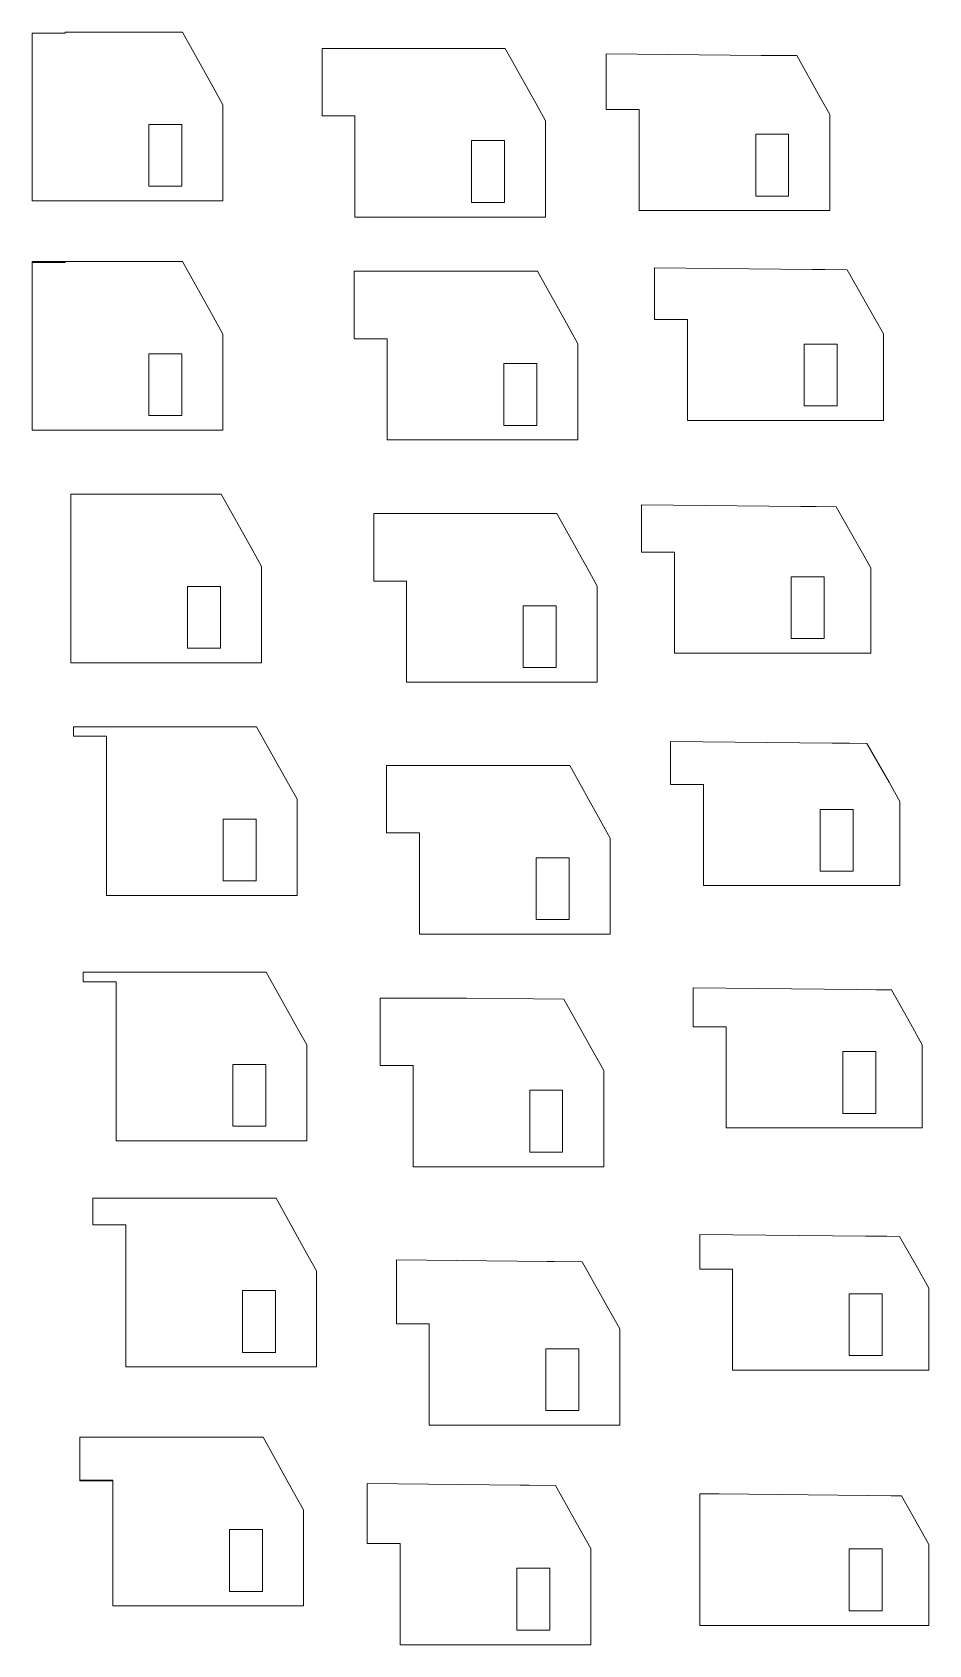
# Model space of a CAD drawing. Header units: millimetres. Extents: x -3396 to 75, y -180 to 2055.
# Drawn here: x -7 to 74.7, y 1804.7 to 1951.6 of the extents above; entities that cross this region are included whole.
import ezdxf

# ---------------------------------------------------------------- set-up
doc = ezdxf.new("R2010")
doc.units = ezdxf.units.MM

msp = doc.modelspace()

# ---------------------------------------------------------------- linework, layer by layer
at = {"color": 7, "linetype": 'Continuous', "lineweight": 15}
for p, q in [((-6.98, 1951.52), (-6.98, 1936.24)), ((-3.98, 1951.52), (-6.98, 1951.52)), ((6.71, 1951.6), (-3.98, 1951.6)), ((-3.98, 1951.52), (-3.98, 1951.6)), ((6.71, 1951.6), (9.5, 1946.61)), ((19.44, 1943.98), (19.44, 1950.13)), ((36.13, 1950.13), (19.44, 1950.13)), ((36.13, 1950.13), (38.92, 1945.14)), ((45.33, 1949.65), (59.47, 1949.5)), ((45.33, 1944.57), (45.33, 1949.65)), ((59.47, 1949.5), (60.48, 1949.49)), ((62.72, 1949.47), (60.48, 1949.49)), ((62.72, 1949.47), (64.81, 1945.73)), ((9.5, 1946.61), (10.4, 1945)), ((10.4, 1945), (10.4, 1944.93)), ((10.4, 1944.93), (10.4, 1944.89)), ((10.4, 1944.89), (10.4, 1939.8)), ((38.92, 1945.14), (39.82, 1943.53)), ((64.81, 1945.73), (65.71, 1944.12)), ((3.65, 1943.2), (6.65, 1943.2)), ((3.65, 1937.57), (3.65, 1943.2)), ((6.65, 1943.2), (6.65, 1937.57)), ((22.44, 1943.98), (19.44, 1943.98)), ((22.44, 1943.98), (22.44, 1934.77)), ((39.82, 1943.53), (39.82, 1943.45)), ((39.82, 1943.45), (39.82, 1943.42)), ((39.82, 1943.42), (39.82, 1938.33)), ((45.33, 1944.57), (48.33, 1944.57)), ((48.33, 1944.57), (48.33, 1935.36)), ((65.71, 1944.12), (65.71, 1944.04)), ((65.71, 1944.04), (65.71, 1944.01)), ((65.71, 1944.01), (65.71, 1938.92)), ((33.07, 1941.73), (36.07, 1941.73)), ((33.07, 1936.09), (33.07, 1941.73)), ((36.07, 1941.73), (36.07, 1936.09)), ((58.97, 1942.31), (61.97, 1942.31)), ((58.97, 1936.68), (58.97, 1942.31)), ((61.97, 1942.31), (61.97, 1936.68)), ((10.4, 1939.8), (10.4, 1936.24)), ((65.71, 1938.92), (65.71, 1935.36)), ((6.65, 1937.57), (3.65, 1937.57)), ((39.82, 1938.33), (39.82, 1934.77)), ((10.4, 1936.24), (-6.98, 1936.24)), ((36.07, 1936.09), (33.07, 1936.09)), ((61.97, 1936.68), (58.97, 1936.68)), ((39.82, 1934.77), (22.44, 1934.77)), ((65.71, 1935.36), (48.33, 1935.36)), ((-6.98, 1930.63), (-6.98, 1930.71)), ((-6.98, 1930.71), (-3.98, 1930.71)), ((-6.98, 1930.63), (-6.98, 1915.35)), ((-3.98, 1930.63), (-6.98, 1930.63)), ((6.71, 1930.71), (-3.98, 1930.71)), ((-3.98, 1930.63), (-3.98, 1930.71)), ((6.71, 1930.71), (9.5, 1925.72)), ((49.74, 1925.45), (49.74, 1930.14)), ((49.74, 1930.14), (64.07, 1929.99)), ((64.07, 1929.99), (65.28, 1929.98)), ((67.3, 1929.96), (65.28, 1929.98)), ((69.87, 1925.48), (67.3, 1929.96)), ((22.38, 1923.68), (22.38, 1929.83)), ((39.07, 1929.83), (22.38, 1929.83)), ((39.07, 1929.83), (41.86, 1924.84)), ((9.5, 1925.72), (10.4, 1924.11)), ((10.4, 1924.11), (10.4, 1924.04)), ((41.86, 1924.84), (42.76, 1923.23)), ((49.74, 1925.45), (52.74, 1925.45)), ((52.74, 1925.45), (52.74, 1916.23)), ((69.87, 1925.48), (70.62, 1924.12)), ((70.62, 1924.12), (70.62, 1923.62)), ((10.4, 1924.04), (10.4, 1924)), ((10.4, 1924), (10.4, 1918.91)), ((22.38, 1923.68), (25.38, 1923.68)), ((25.38, 1923.68), (25.38, 1914.47)), ((42.76, 1923.23), (42.76, 1923.15)), ((42.76, 1923.15), (42.76, 1923.12)), ((42.76, 1923.12), (42.76, 1918.03)), ((63.38, 1923.19), (66.38, 1923.19)), ((63.38, 1917.56), (63.38, 1923.19)), ((66.38, 1923.19), (66.38, 1917.56)), ((70.62, 1923.62), (70.62, 1922.96)), ((70.62, 1917.11), (70.62, 1922.96)), ((3.65, 1922.31), (6.65, 1922.31)), ((3.65, 1916.68), (3.65, 1922.31)), ((6.65, 1922.31), (6.65, 1916.68)), ((36.02, 1921.43), (39.02, 1921.43)), ((36.02, 1915.79), (36.02, 1921.43)), ((39.02, 1921.43), (39.02, 1915.79)), ((10.4, 1918.91), (10.4, 1915.35)), ((42.76, 1918.03), (42.76, 1914.47)), ((66.38, 1917.56), (63.38, 1917.56)), ((70.62, 1916.66), (70.62, 1917.11)), ((10.4, 1915.35), (-6.98, 1915.35)), ((6.65, 1916.68), (3.65, 1916.68)), ((39.02, 1915.79), (36.02, 1915.79)), ((70.62, 1916.23), (52.74, 1916.23)), ((70.62, 1916.23), (70.62, 1916.66)), ((42.76, 1914.47), (25.38, 1914.47)), ((-3.45, 1909.53), (-3.45, 1894.17)), ((10.24, 1909.53), (-3.45, 1909.53)), ((10.24, 1909.53), (13.03, 1904.54)), ((48.57, 1908.57), (63.09, 1908.42)), ((48.57, 1904.26), (48.57, 1908.57)), ((63.09, 1908.42), (64.48, 1908.41)), ((66.29, 1908.39), (64.48, 1908.41)), ((68.59, 1904.38), (66.29, 1908.39)), ((24.15, 1901.61), (24.15, 1907.77)), ((40.83, 1907.77), (24.15, 1907.77)), ((40.83, 1907.77), (43.62, 1902.77)), ((13.03, 1904.54), (13.93, 1902.93)), ((48.57, 1904.26), (51.57, 1904.26)), ((51.57, 1904.26), (51.57, 1895.05)), ((68.59, 1904.38), (69.45, 1902.83)), ((13.93, 1902.93), (13.93, 1902.85)), ((13.93, 1902.85), (13.93, 1902.82)), ((13.93, 1902.82), (13.93, 1897.73)), ((43.62, 1902.77), (44.52, 1901.16)), ((69.45, 1902.83), (69.45, 1902.44)), ((69.45, 1902.44), (69.45, 1901.78)), ((7.18, 1901.13), (10.18, 1901.13)), ((7.18, 1895.49), (7.18, 1901.13)), ((10.18, 1901.13), (10.18, 1895.49)), ((24.15, 1901.61), (27.15, 1901.61)), ((27.15, 1901.61), (27.15, 1892.4)), ((44.52, 1901.16), (44.52, 1901.09)), ((44.52, 1901.09), (44.52, 1901.05)), ((44.52, 1901.05), (44.52, 1895.96)), ((62.2, 1902.01), (65.2, 1902.01)), ((62.2, 1896.38), (62.2, 1902.01)), ((65.2, 1902.01), (65.2, 1896.38)), ((69.45, 1901.78), (69.45, 1895.93)), ((37.78, 1899.36), (40.78, 1899.36)), ((37.78, 1893.73), (37.78, 1899.36)), ((40.78, 1899.36), (40.78, 1893.73)), ((13.93, 1897.73), (13.93, 1894.17)), ((65.2, 1896.38), (62.2, 1896.38)), ((10.18, 1895.49), (7.18, 1895.49)), ((44.52, 1895.96), (44.52, 1892.4)), ((69.45, 1895.05), (51.57, 1895.05)), ((69.45, 1895.93), (69.45, 1895.47)), ((69.45, 1895.47), (69.45, 1895.05)), ((13.93, 1894.17), (-3.45, 1894.17)), ((40.78, 1893.73), (37.78, 1893.73)), ((44.52, 1892.4), (27.15, 1892.4)), ((13.47, 1888.35), (-3.21, 1888.35)), ((-3.21, 1887.48), (-3.21, 1888.35)), ((-0.21, 1887.48), (-3.21, 1887.48)), ((-0.21, 1887.48), (-0.21, 1872.98)), ((13.47, 1888.35), (16.26, 1883.35)), ((51.21, 1887), (65.94, 1886.85)), ((51.21, 1883.08), (51.21, 1887)), ((65.94, 1886.85), (67.51, 1886.84)), ((69.11, 1886.82), (67.51, 1886.84)), ((71.13, 1883.29), (69.11, 1886.82)), ((25.32, 1878.67), (25.32, 1884.82)), ((42.01, 1884.82), (25.32, 1884.82)), ((42.01, 1884.82), (44.8, 1879.82)), ((16.26, 1883.35), (17.16, 1881.74)), ((51.21, 1883.08), (54.21, 1883.08)), ((54.21, 1883.08), (54.21, 1873.87)), ((71.13, 1883.29), (72.09, 1881.54)), ((17.16, 1881.74), (17.16, 1881.67)), ((17.16, 1881.67), (17.16, 1881.64)), ((17.16, 1881.64), (17.16, 1876.54)), ((72.09, 1881.54), (72.09, 1881.26)), ((64.85, 1880.82), (67.85, 1880.82)), ((64.85, 1875.19), (64.85, 1880.82)), ((67.85, 1880.82), (67.85, 1875.19)), ((72.09, 1881.26), (72.09, 1880.6)), ((72.09, 1880.6), (72.09, 1874.74)), ((10.42, 1879.94), (13.42, 1879.94)), ((10.42, 1874.31), (10.42, 1879.94)), ((13.42, 1879.94), (13.42, 1874.31)), ((25.32, 1878.67), (28.32, 1878.67)), ((28.32, 1878.67), (28.32, 1869.45)), ((44.8, 1879.82), (45.7, 1878.21)), ((45.7, 1878.21), (45.7, 1878.14)), ((45.7, 1878.14), (45.7, 1878.11)), ((45.7, 1878.11), (45.7, 1873.01)), ((17.16, 1876.54), (17.16, 1872.98)), ((38.96, 1876.41), (41.96, 1876.41)), ((38.96, 1870.78), (38.96, 1876.41)), ((41.96, 1876.41), (41.96, 1870.78)), ((13.42, 1874.31), (10.42, 1874.31)), ((67.85, 1875.19), (64.85, 1875.19)), ((72.09, 1874.74), (72.09, 1874.29)), ((72.09, 1874.29), (72.09, 1873.87)), ((17.16, 1872.98), (-0.21, 1872.98)), ((45.7, 1873.01), (45.7, 1869.45)), ((72.09, 1873.87), (54.21, 1873.87)), ((41.96, 1870.78), (38.96, 1870.78)), ((45.7, 1869.45), (28.32, 1869.45)), ((14.35, 1865.99), (-2.33, 1865.99)), ((-2.33, 1865.12), (-2.33, 1865.99)), ((14.35, 1865.99), (17.15, 1860.99)), ((-2.33, 1865.12), (0.67, 1865.12)), ((0.67, 1865.12), (0.67, 1850.62)), ((53.27, 1864.55), (68.19, 1864.4)), ((53.27, 1861.01), (53.27, 1864.55)), ((68.19, 1864.4), (69.95, 1864.38)), ((71.33, 1864.37), (69.95, 1864.38)), ((73.08, 1861.32), (71.33, 1864.37)), ((24.74, 1857.48), (24.74, 1863.63)), ((32.64, 1863.63), (24.74, 1863.63)), ((32.64, 1863.63), (38.28, 1863.58)), ((38.28, 1863.58), (38.75, 1863.57)), ((41.47, 1863.54), (38.75, 1863.57)), ((41.47, 1863.54), (44.21, 1858.64)), ((17.15, 1860.99), (18.05, 1859.38)), ((53.27, 1861.01), (56.27, 1861.01)), ((56.27, 1861.01), (56.27, 1851.8)), ((73.08, 1861.32), (74.15, 1859.37)), ((18.05, 1859.38), (18.05, 1859.31)), ((18.05, 1859.31), (18.05, 1859.28)), ((18.05, 1859.28), (18.05, 1854.18)), ((44.21, 1858.64), (45.11, 1857.03)), ((66.91, 1858.76), (69.91, 1858.76)), ((66.91, 1853.13), (66.91, 1858.76)), ((69.91, 1858.76), (69.91, 1853.13)), ((74.15, 1859.37), (74.15, 1859.19)), ((74.15, 1859.19), (74.15, 1858.53)), ((74.15, 1858.53), (74.15, 1852.68)), ((11.3, 1857.58), (14.3, 1857.58)), ((11.3, 1851.95), (11.3, 1857.58)), ((14.3, 1857.58), (14.3, 1851.95)), ((24.74, 1857.48), (27.74, 1857.48)), ((27.74, 1857.48), (27.74, 1848.27)), ((45.11, 1857.03), (45.11, 1856.96)), ((45.11, 1856.96), (45.11, 1856.92)), ((45.11, 1856.92), (45.11, 1851.83)), ((38.37, 1855.23), (41.37, 1855.23)), ((38.37, 1849.6), (38.37, 1855.23)), ((41.37, 1855.23), (41.37, 1849.6)), ((18.05, 1854.18), (18.05, 1850.62)), ((69.91, 1853.13), (66.91, 1853.13)), ((74.15, 1852.68), (74.15, 1852.22)), ((74.15, 1852.22), (74.15, 1851.8)), ((14.3, 1851.95), (11.3, 1851.95)), ((45.11, 1851.83), (45.11, 1848.27)), ((74.15, 1851.8), (56.27, 1851.8)), ((18.05, 1850.62), (0.67, 1850.62)), ((41.37, 1849.6), (38.37, 1849.6)), ((45.11, 1848.27), (27.74, 1848.27)), ((-1.45, 1842.99), (-1.45, 1845.39)), ((15.24, 1845.39), (-1.45, 1845.39)), ((15.24, 1845.39), (18.03, 1840.4)), ((1.55, 1842.99), (-1.45, 1842.99)), ((1.55, 1842.99), (1.55, 1830.03)), ((53.86, 1842.1), (68.97, 1841.95)), ((53.86, 1838.95), (53.86, 1842.1)), ((68.97, 1841.95), (70.92, 1841.93)), ((72.08, 1841.92), (70.92, 1841.93)), ((73.56, 1839.34), (72.08, 1841.92)), ((18.03, 1840.4), (18.93, 1838.79)), ((26.21, 1833.95), (26.21, 1839.79)), ((26.21, 1839.79), (39.95, 1839.65)), ((39.95, 1839.65), (40.6, 1839.65)), ((43.16, 1839.62), (40.6, 1839.65)), ((43.16, 1839.62), (45.68, 1835.1)), ((53.86, 1838.95), (56.86, 1838.95)), ((56.86, 1838.95), (56.86, 1829.73)), ((73.56, 1839.34), (74.74, 1837.2)), ((18.93, 1838.79), (18.93, 1838.72)), ((18.93, 1838.72), (18.93, 1838.68)), ((18.93, 1838.68), (18.93, 1833.59)), ((12.19, 1836.99), (15.19, 1836.99)), ((12.19, 1831.36), (12.19, 1836.99)), ((15.19, 1836.99), (15.19, 1831.36)), ((67.5, 1836.69), (70.5, 1836.69)), ((67.5, 1831.06), (67.5, 1836.69)), ((70.5, 1836.69), (70.5, 1831.06)), ((74.74, 1837.2), (74.74, 1837.13)), ((74.74, 1837.13), (74.74, 1836.46)), ((74.74, 1836.46), (74.74, 1830.61)), ((45.68, 1835.1), (46.58, 1833.49)), ((18.93, 1833.59), (18.93, 1830.03)), ((26.21, 1833.95), (29.21, 1833.95)), ((29.21, 1833.95), (29.21, 1824.73)), ((46.58, 1833.49), (46.58, 1833.42)), ((46.58, 1833.42), (46.58, 1833.39)), ((46.58, 1833.39), (46.58, 1828.29)), ((39.84, 1831.69), (42.84, 1831.69)), ((39.84, 1826.06), (39.84, 1831.69)), ((42.84, 1831.69), (42.84, 1826.06)), ((15.19, 1831.36), (12.19, 1831.36)), ((70.5, 1831.06), (67.5, 1831.06)), ((74.74, 1830.61), (74.74, 1830.16)), ((74.74, 1830.16), (74.74, 1829.73)), ((18.93, 1830.03), (1.55, 1830.03)), ((74.74, 1829.73), (56.86, 1829.73)), ((46.58, 1828.29), (46.58, 1824.73)), ((42.84, 1826.06), (39.84, 1826.06)), ((46.58, 1824.73), (29.21, 1824.73)), ((-2.63, 1819.71), (-2.63, 1823.62)), ((14.06, 1823.62), (-2.63, 1823.62)), ((14.06, 1823.62), (16.85, 1818.63)), ((0.37, 1819.71), (-2.63, 1819.71)), ((-2.63, 1819.67), (-2.63, 1819.71)), ((0.37, 1819.67), (-2.63, 1819.67)), ((0.37, 1819.71), (0.37, 1808.26)), ((16.85, 1818.63), (17.75, 1817.02)), ((23.56, 1819.4), (37.5, 1819.26)), ((23.56, 1813.94), (23.56, 1819.4)), ((37.5, 1819.26), (38.33, 1819.25)), ((40.73, 1819.23), (38.33, 1819.25)), ((40.73, 1819.23), (43.04, 1815.1)), ((53.86, 1818.48), (55.64, 1818.46)), ((53.86, 1806.49), (53.86, 1818.48)), ((55.64, 1818.46), (69.17, 1818.32)), ((17.75, 1817.02), (17.75, 1816.95)), ((17.75, 1816.95), (17.75, 1816.91)), ((17.75, 1816.91), (17.75, 1811.82)), ((69.17, 1818.32), (71.3, 1818.3)), ((72.25, 1818.29), (71.3, 1818.3)), ((73.45, 1816.19), (72.25, 1818.29)), ((73.45, 1816.19), (74.74, 1813.85)), ((11.01, 1815.22), (14.01, 1815.22)), ((11.01, 1809.58), (11.01, 1815.22)), ((14.01, 1815.22), (14.01, 1809.58)), ((23.56, 1813.94), (26.56, 1813.94)), ((26.56, 1813.94), (26.56, 1804.73)), ((43.04, 1815.1), (43.94, 1813.49)), ((43.94, 1813.49), (43.94, 1813.41)), ((43.94, 1813.41), (43.94, 1813.38)), ((43.94, 1813.38), (43.94, 1808.29)), ((67.5, 1813.45), (70.5, 1813.45)), ((67.5, 1807.82), (67.5, 1813.45)), ((70.5, 1813.45), (70.5, 1807.82)), ((74.74, 1813.85), (74.74, 1813.22)), ((74.74, 1813.22), (74.74, 1807.37)), ((17.75, 1811.82), (17.75, 1808.26)), ((37.19, 1811.69), (40.19, 1811.69)), ((37.19, 1806.05), (37.19, 1811.69)), ((40.19, 1811.69), (40.19, 1806.05)), ((14.01, 1809.58), (11.01, 1809.58)), ((17.75, 1808.26), (0.37, 1808.26)), ((43.94, 1808.29), (43.94, 1804.73)), ((70.5, 1807.82), (67.5, 1807.82)), ((74.74, 1807.37), (74.74, 1806.92)), ((74.74, 1806.92), (74.74, 1806.49)), ((40.19, 1806.05), (37.19, 1806.05)), ((74.74, 1806.49), (53.86, 1806.49)), ((43.94, 1804.73), (26.56, 1804.73))]:
    msp.add_line(p, q, dxfattribs=at)

doc.saveas('drawing.dxf')
